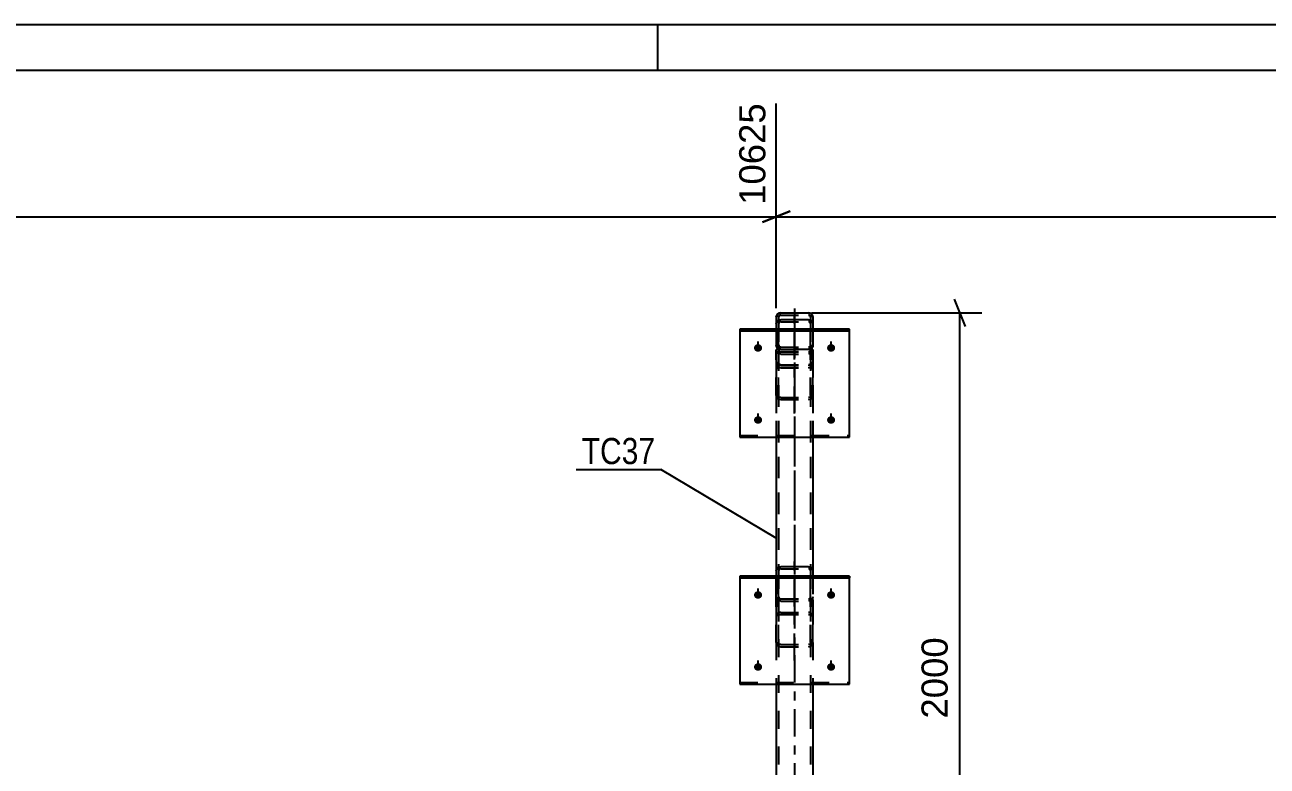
# Model space of a CAD drawing. Header units: millimetres. Extents: x -147 to 1042, y -583 to 258.
# Drawn here: x 342.7 to 478.8, y 176.5 to 257.7 of the extents above; entities that cross this region are included whole.
import ezdxf

# ---------------------------------------------------------------- set-up
doc = ezdxf.new("R2010")
doc.units = ezdxf.units.MM
doc.linetypes.add('DXK_LINE_DOT2', pattern=[3.9198, 1.9599, -1.9599])
doc.linetypes.add('DXK_LINE_DOT3', pattern=[5.9187, 2.979, -0.9799, 0.9799, -0.9799])
doc.styles.add('Arial', font='arial.ttf', dxfattribs={"height": 0.2})
doc.styles.add('Arial Narrow', font='ARIALN.TTF', dxfattribs={"height": 0.2})

# ---------------------------------------------------------------- blocks, each defined once
blk = doc.blocks.new('Unknown-335478933-1131')
at = {"color": 5, "linetype": 'Continuous'}
for p, q in [((1042.02, 257.75), (-146.98, 257.75)), ((412.02, 252.75), (412.02, 257.75)), ((1037.02, 252.75), (-141.98, 252.75))]:
    blk.add_line(p, q, dxfattribs=at)
blk = doc.blocks.new('Part-335478933-1993 - 1830')
at = {"color": 7, "linetype": 'DXK_LINE_DOT3'}
blk.add_line((427.01, 226.66), (427.01, 193.64), dxfattribs=at)
at = {"color": 7, "linetype": 'DXK_LINE_DOT2'}
for p, q in [((429.01, 222.19), (425.01, 222.19)), ((425.01, 222.19), (425.01, 191.94)), ((425.25, 222.19), (425.25, 191.94)), ((428.77, 222.19), (428.77, 191.94)), ((429.01, 222.19), (429.01, 191.94)), ((425.01, 220.81), (425.05, 220.56)), ((425.05, 220.56), (425.15, 220.35)), ((425.27, 220.68), (425.25, 220.81)), ((425.32, 220.58), (425.27, 220.68)), ((425.4, 220.51), (425.32, 220.58)), ((425.49, 220.48), (425.4, 220.51)), ((425.49, 220.48), (428.53, 220.48)), ((428.62, 220.51), (428.53, 220.48)), ((428.7, 220.58), (428.62, 220.51)), ((428.75, 220.68), (428.7, 220.58)), ((428.77, 220.81), (428.75, 220.68)), ((428.87, 220.35), (428.97, 220.56)), ((428.97, 220.56), (429.01, 220.81)), ((425.15, 220.35), (425.31, 220.2)), ((425.31, 220.2), (425.49, 220.15)), ((425.49, 220.15), (428.53, 220.15)), ((428.53, 220.15), (428.71, 220.2)), ((428.71, 220.2), (428.87, 220.35))]:
    blk.add_line(p, q, dxfattribs=at)
blk = doc.blocks.new('Part-335478933-1961 - 1830')
at = {"color": 2, "linetype": 'Continuous'}
for p, q in [((425.05, 225.89), (425.01, 225.71)), ((425.15, 226.05), (425.05, 225.89)), ((425.31, 226.15), (425.15, 226.05)), ((425.49, 226.19), (425.31, 226.15)), ((425.49, 226.19), (428.53, 226.19)), ((428.71, 226.15), (428.53, 226.19)), ((428.87, 226.05), (428.71, 226.15)), ((428.97, 225.89), (428.87, 226.05)), ((429.01, 225.71), (428.97, 225.89))]:
    blk.add_line(p, q, dxfattribs=at)
at = {"color": 7, "linetype": 'DXK_LINE_DOT2'}
for p, q in [((425.25, 225.71), (425.27, 225.8)), ((425.27, 225.8), (425.32, 225.88)), ((425.32, 225.88), (425.4, 225.93)), ((425.4, 225.93), (425.49, 225.95)), ((425.49, 225.95), (428.53, 225.95)), ((428.53, 225.95), (428.62, 225.93)), ((428.62, 225.93), (428.7, 225.88)), ((428.7, 225.88), (428.75, 225.8)), ((428.75, 225.8), (428.77, 225.71)), ((425.01, 225.71), (425.01, 222.67)), ((425.25, 225.71), (425.25, 222.67)), ((428.77, 225.71), (428.77, 222.67)), ((429.01, 225.71), (429.01, 222.67)), ((425.01, 222.67), (425.05, 222.49)), ((425.05, 222.49), (425.15, 222.33)), ((425.15, 222.33), (425.31, 222.23)), ((425.27, 222.58), (425.25, 222.67)), ((425.32, 222.5), (425.27, 222.58)), ((425.31, 222.23), (425.49, 222.19)), ((425.4, 222.45), (425.32, 222.5)), ((425.49, 222.43), (425.4, 222.45)), ((425.49, 222.43), (428.53, 222.43)), ((425.49, 222.19), (428.53, 222.19)), ((428.62, 222.45), (428.53, 222.43)), ((428.53, 222.19), (428.71, 222.23)), ((428.7, 222.5), (428.62, 222.45)), ((428.75, 222.58), (428.7, 222.5)), ((428.71, 222.23), (428.87, 222.33)), ((428.77, 222.67), (428.75, 222.58)), ((428.87, 222.33), (428.97, 222.49)), ((428.97, 222.49), (429.01, 222.67))]:
    blk.add_line(p, q, dxfattribs=at)
blk = doc.blocks.new('Part-335478933-2064 - 1830')
at = {"color": 2, "linetype": 'Continuous'}
for p, q in [((425.01, 225.71), (425.05, 225.89)), ((425.05, 225.89), (425.15, 226.05)), ((425.15, 226.05), (425.31, 226.15)), ((425.31, 226.15), (425.49, 226.19)), ((425.49, 226.19), (428.53, 226.19)), ((428.53, 226.19), (428.71, 226.15)), ((428.71, 226.15), (428.87, 226.05)), ((428.87, 226.05), (428.97, 225.89)), ((428.97, 225.89), (429.01, 225.71)), ((425.01, 225.71), (425.01, 224.99)), ((429.01, 225.71), (429.01, 224.99)), ((425.01, 212.58), (425.01, 197.93)), ((429.01, 212.58), (429.01, 197.93)), ((425.01, 185.51), (425.01, 174.44)), ((429.01, 185.51), (429.01, 174.44)), ((425.01, 166.25), (425.01, 146.19)), ((429.01, 146.19), (429.01, 166.25)), ((425.01, 146.19), (429.01, 146.19))]:
    blk.add_line(p, q, dxfattribs=at)
at = {"color": 7, "linetype": 'DXK_LINE_DOT2'}
for p, q in [((425.27, 225.8), (425.25, 225.71)), ((425.32, 225.88), (425.27, 225.8)), ((425.4, 225.93), (425.32, 225.88)), ((425.49, 225.95), (425.4, 225.93)), ((425.49, 225.95), (428.53, 225.95)), ((428.62, 225.93), (428.53, 225.95)), ((428.7, 225.88), (428.62, 225.93)), ((428.75, 225.8), (428.7, 225.88)), ((428.77, 225.71), (428.75, 225.8)), ((425.01, 224.99), (425.01, 212.58)), ((425.25, 225.71), (425.25, 146.19)), ((428.77, 225.71), (428.77, 146.19)), ((429.01, 224.99), (429.01, 212.58)), ((425.05, 222.49), (425.01, 222.67)), ((425.15, 222.33), (425.05, 222.49)), ((425.31, 222.23), (425.15, 222.33)), ((425.25, 222.67), (425.27, 222.58)), ((425.27, 222.58), (425.32, 222.5)), ((425.49, 222.19), (425.31, 222.23)), ((425.32, 222.5), (425.4, 222.45)), ((425.4, 222.45), (425.49, 222.43)), ((425.49, 222.43), (428.53, 222.43)), ((425.49, 222.19), (428.53, 222.19)), ((428.53, 222.43), (428.62, 222.45)), ((428.71, 222.23), (428.53, 222.19)), ((428.62, 222.45), (428.7, 222.5)), ((428.7, 222.5), (428.75, 222.58)), ((428.87, 222.33), (428.71, 222.23)), ((428.75, 222.58), (428.77, 222.67)), ((428.97, 222.49), (428.87, 222.33)), ((429.01, 222.67), (428.97, 222.49)), ((425.01, 197.93), (425.01, 185.51)), ((429.01, 197.93), (429.01, 185.51)), ((425.01, 174.44), (425.01, 166.25)), ((429.01, 174.44), (429.01, 166.25)), ((428.75, 146.19), (428.71, 146.19)), ((428.75, 146.19), (428.71, 146.19)), ((428.77, 146.19), (428.75, 146.19)), ((428.75, 146.19), (428.77, 146.19))]:
    blk.add_line(p, q, dxfattribs=at)
at = {"color": 7, "linetype": 'DXK_LINE_DOT3'}
blk.add_line((427.01, 224.19), (427.01, 146.19), dxfattribs=at)
blk = doc.blocks.new('Part-335478933-8750 - 1830')
at = {"color": 7, "linetype": 'DXK_LINE_DOT3'}
blk.add_line((427.01, 188.09), (427.01, 199.91), dxfattribs=at)
at = {"color": 2, "linetype": 'Continuous'}
for p, q in [((425.01, 197.93), (425.05, 198.1)), ((425.01, 197.93), (425.01, 197.33)), ((425.05, 198.1), (425.15, 198.25)), ((425.15, 198.25), (425.31, 198.35)), ((425.31, 198.35), (425.49, 198.38)), ((428.53, 198.38), (425.49, 198.38)), ((428.53, 198.38), (428.71, 198.35)), ((428.71, 198.35), (428.87, 198.25)), ((428.87, 198.25), (428.97, 198.1)), ((428.97, 198.1), (429.01, 197.93)), ((429.01, 197.93), (429.01, 197.33))]:
    blk.add_line(p, q, dxfattribs=at)
at = {"color": 7, "linetype": 'DXK_LINE_DOT2'}
for p, q in [((425.01, 195.07), (425.01, 197.93)), ((425.01, 197.33), (425.01, 192.93)), ((425.27, 198.02), (425.25, 197.93)), ((425.25, 197.93), (425.25, 192.93)), ((425.25, 195.07), (425.25, 197.33)), ((425.32, 198.09), (425.27, 198.02)), ((425.4, 198.14), (425.32, 198.09)), ((425.49, 198.16), (425.4, 198.14)), ((425.49, 198.38), (425.49, 198.38)), ((425.49, 198.16), (428.53, 198.16)), ((428.53, 198.38), (428.53, 198.38)), ((428.62, 198.14), (428.53, 198.16)), ((428.7, 198.09), (428.62, 198.14)), ((428.75, 198.02), (428.7, 198.09)), ((428.77, 197.93), (428.75, 198.02)), ((428.77, 197.93), (428.77, 192.93)), ((428.77, 195.07), (428.77, 197.33)), ((429.01, 197.33), (429.01, 195.07)), ((429.01, 197.33), (429.01, 192.93)), ((425.01, 190.07), (425.01, 195.07)), ((425.05, 194.9), (425.01, 195.07)), ((425.15, 194.75), (425.05, 194.9)), ((425.31, 194.66), (425.15, 194.75)), ((425.25, 190.07), (425.25, 195.07)), ((425.25, 195.07), (425.27, 194.99)), ((425.27, 194.99), (425.32, 194.91)), ((425.49, 194.62), (425.31, 194.66)), ((425.32, 194.91), (425.4, 194.86)), ((425.4, 194.86), (425.49, 194.85)), ((425.49, 194.85), (428.53, 194.85)), ((425.49, 194.62), (428.53, 194.62)), ((428.53, 194.85), (428.62, 194.86)), ((428.71, 194.66), (428.53, 194.62)), ((428.62, 194.86), (428.7, 194.91)), ((428.7, 194.91), (428.75, 194.99)), ((428.87, 194.75), (428.71, 194.66)), ((428.75, 194.99), (428.77, 195.07)), ((428.77, 190.07), (428.77, 195.07)), ((428.97, 194.9), (428.87, 194.75)), ((429.01, 195.07), (428.97, 194.9)), ((429.01, 190.07), (429.01, 195.07)), ((425.15, 193.25), (425.05, 193.1)), ((425.31, 193.35), (425.15, 193.25)), ((425.49, 193.38), (425.31, 193.35)), ((425.4, 193.14), (425.49, 193.16)), ((425.49, 193.38), (428.53, 193.38)), ((425.49, 193.16), (428.53, 193.16)), ((428.71, 193.35), (428.53, 193.38)), ((428.53, 193.16), (428.62, 193.14)), ((428.87, 193.25), (428.71, 193.35)), ((428.97, 193.1), (428.87, 193.25)), ((425.05, 193.1), (425.01, 192.93)), ((425.01, 190.07), (425.01, 192.93)), ((425.25, 192.93), (425.27, 193.02)), ((425.25, 190.07), (425.25, 192.93)), ((425.27, 193.02), (425.32, 193.09)), ((425.32, 193.09), (425.4, 193.14)), ((428.62, 193.14), (428.7, 193.09)), ((428.7, 193.09), (428.75, 193.02)), ((428.75, 193.02), (428.77, 192.93)), ((428.77, 190.07), (428.77, 192.93)), ((429.01, 192.93), (428.97, 193.1)), ((429.01, 190.07), (429.01, 192.93)), ((425.01, 190.07), (425.05, 189.9)), ((425.05, 189.9), (425.15, 189.76)), ((425.15, 189.76), (425.31, 189.66)), ((425.27, 189.99), (425.25, 190.07)), ((425.32, 189.92), (425.27, 189.99)), ((425.31, 189.66), (425.49, 189.62)), ((425.4, 189.87), (425.32, 189.92)), ((425.49, 189.85), (425.4, 189.87)), ((425.49, 189.85), (428.53, 189.85)), ((425.49, 189.62), (428.53, 189.62)), ((428.62, 189.87), (428.53, 189.85)), ((428.53, 189.62), (428.71, 189.66)), ((428.7, 189.92), (428.62, 189.87)), ((428.75, 189.99), (428.7, 189.92)), ((428.71, 189.66), (428.87, 189.76)), ((428.77, 190.07), (428.75, 189.99)), ((428.87, 189.76), (428.97, 189.9)), ((428.97, 189.9), (429.01, 190.07))]:
    blk.add_line(p, q, dxfattribs=at)
blk = doc.blocks.new('Part-335478933-8751 - 1830')
at = {"color": 2, "linetype": 'Continuous'}
for p, q in [((421.01, 197.33), (421.01, 197.17)), ((433.01, 197.33), (421.01, 197.33)), ((433.01, 197.17), (433.01, 197.33)), ((421.01, 197.17), (433.01, 197.17)), ((421.01, 197.17), (421.01, 185.51)), ((433.01, 185.51), (433.01, 197.17)), ((421.01, 185.51), (433.01, 185.51))]:
    blk.add_line(p, q, dxfattribs=at)
at = {"color": 7, "linetype": 'DXK_LINE_DOT2'}
for p, q in [((421.01, 197.33), (421.01, 197.17)), ((433.01, 197.33), (433.01, 197.17)), ((421.01, 185.68), (433.01, 185.68))]:
    blk.add_line(p, q, dxfattribs=at)
blk = doc.blocks.new('Part-335478933-8754 - 1830')
at = {"color": 7, "linetype": 'DXK_LINE_DOT3'}
blk.add_line((427.01, 215.15), (427.01, 226.98), dxfattribs=at)
at = {"color": 2, "linetype": 'Continuous'}
for p, q in [((425.01, 224.99), (425.05, 225.17)), ((425.01, 224.99), (425.01, 224.39)), ((425.05, 225.17), (425.15, 225.31)), ((425.15, 225.31), (425.31, 225.41)), ((425.31, 225.41), (425.49, 225.44)), ((428.53, 225.44), (425.49, 225.44)), ((428.53, 225.44), (428.71, 225.41)), ((428.71, 225.41), (428.87, 225.31)), ((428.87, 225.31), (428.97, 225.17)), ((428.97, 225.17), (429.01, 224.99)), ((429.01, 224.99), (429.01, 224.39))]:
    blk.add_line(p, q, dxfattribs=at)
at = {"color": 7, "linetype": 'DXK_LINE_DOT2'}
for p, q in [((425.27, 225.08), (425.25, 224.99)), ((425.25, 224.99), (425.25, 220)), ((425.32, 225.15), (425.27, 225.08)), ((425.4, 225.2), (425.32, 225.15)), ((425.49, 225.22), (425.4, 225.2)), ((425.49, 225.44), (425.49, 225.44)), ((425.49, 225.22), (428.53, 225.22)), ((428.53, 225.44), (428.53, 225.44)), ((428.62, 225.2), (428.53, 225.22)), ((428.7, 225.15), (428.62, 225.2)), ((428.75, 225.08), (428.7, 225.15)), ((428.77, 224.99), (428.75, 225.08)), ((428.77, 224.99), (428.77, 220)), ((425.01, 224.39), (425.01, 222.14)), ((425.01, 224.39), (425.01, 220)), ((425.25, 222.14), (425.25, 224.39)), ((428.77, 222.14), (428.77, 224.39)), ((429.01, 224.39), (429.01, 222.14)), ((429.01, 224.39), (429.01, 220)), ((425.01, 217.14), (425.01, 222.14)), ((425.05, 221.96), (425.01, 222.14)), ((425.15, 221.82), (425.05, 221.96)), ((425.31, 221.72), (425.15, 221.82)), ((425.25, 222.14), (425.25, 217.14)), ((425.25, 222.14), (425.27, 222.05)), ((425.27, 222.05), (425.32, 221.98)), ((425.49, 221.68), (425.31, 221.72)), ((425.32, 221.98), (425.4, 221.93)), ((425.4, 221.93), (425.49, 221.91)), ((425.49, 221.91), (428.53, 221.91)), ((428.53, 221.91), (428.62, 221.93)), ((428.71, 221.72), (428.53, 221.68)), ((428.62, 221.93), (428.7, 221.98)), ((428.7, 221.98), (428.75, 222.05)), ((428.87, 221.82), (428.71, 221.72)), ((428.75, 222.05), (428.77, 222.14)), ((428.77, 217.14), (428.77, 222.14)), ((428.97, 221.96), (428.87, 221.82)), ((429.01, 222.14), (428.97, 221.96)), ((429.01, 217.14), (429.01, 222.14)), ((425.31, 220.41), (425.15, 220.31)), ((425.49, 220.45), (425.31, 220.41)), ((425.49, 221.68), (428.53, 221.68)), ((425.49, 220.45), (428.53, 220.45)), ((428.71, 220.41), (428.53, 220.45)), ((428.87, 220.31), (428.71, 220.41)), ((425.05, 220.17), (425.01, 220)), ((425.01, 217.14), (425.01, 220)), ((425.15, 220.31), (425.05, 220.17)), ((425.25, 220), (425.27, 220.08)), ((425.25, 217.14), (425.25, 220)), ((425.27, 220.08), (425.32, 220.15)), ((425.32, 220.15), (425.4, 220.2)), ((425.4, 220.2), (425.49, 220.22)), ((425.49, 220.22), (428.53, 220.22)), ((428.53, 220.22), (428.62, 220.2)), ((428.62, 220.2), (428.7, 220.15)), ((428.7, 220.15), (428.75, 220.08)), ((428.75, 220.08), (428.77, 220)), ((428.77, 217.14), (428.77, 220)), ((428.97, 220.17), (428.87, 220.31)), ((429.01, 220), (428.97, 220.17)), ((429.01, 217.14), (429.01, 220)), ((425.01, 217.14), (425.05, 216.97)), ((425.05, 216.97), (425.15, 216.82)), ((425.15, 216.82), (425.31, 216.72)), ((425.27, 217.05), (425.25, 217.14)), ((425.32, 216.98), (425.27, 217.05)), ((425.31, 216.72), (425.49, 216.69)), ((425.4, 216.93), (425.32, 216.98)), ((425.49, 216.91), (425.4, 216.93)), ((425.49, 216.91), (428.53, 216.91)), ((425.49, 216.69), (428.53, 216.69)), ((428.62, 216.93), (428.53, 216.91)), ((428.53, 216.69), (428.71, 216.72)), ((428.7, 216.98), (428.62, 216.93)), ((428.75, 217.05), (428.7, 216.98)), ((428.71, 216.72), (428.87, 216.82)), ((428.77, 217.14), (428.75, 217.05)), ((428.87, 216.82), (428.97, 216.97)), ((428.97, 216.97), (429.01, 217.14))]:
    blk.add_line(p, q, dxfattribs=at)
blk = doc.blocks.new('Part-335478933-8755 - 1830')
at = {"color": 2, "linetype": 'Continuous'}
for p, q in [((421.01, 224.39), (421.01, 224.23)), ((433.01, 224.39), (421.01, 224.39)), ((421.01, 224.23), (433.01, 224.23)), ((421.01, 224.23), (421.01, 212.58)), ((433.01, 224.23), (433.01, 224.39)), ((433.01, 212.58), (433.01, 224.23)), ((421.01, 212.58), (433.01, 212.58))]:
    blk.add_line(p, q, dxfattribs=at)
at = {"color": 7, "linetype": 'DXK_LINE_DOT2'}
blk.add_line((421.01, 212.74), (433.01, 212.74), dxfattribs=at)
blk = doc.blocks.new('Bolt-335478933-8760 - 1830')
at = {"linetype": 'Continuous'}
for points in [[(423.01, 195.7), (423.1, 195.69), (423.19, 195.66), (423.27, 195.62), (423.34, 195.56), (423.39, 195.49), (423.43, 195.41), (423.45, 195.33), (423.45, 195.24), (423.43, 195.16), (423.39, 195.08), (423.34, 195.01), (423.27, 194.95), (423.19, 194.91), (423.1, 194.88), (423.01, 194.87), (422.92, 194.88), (422.83, 194.91), (422.75, 194.95), (422.68, 195.01), (422.63, 195.08), (422.59, 195.16), (422.57, 195.24), (422.57, 195.33), (422.59, 195.41), (422.63, 195.49), (422.68, 195.56), (422.75, 195.62), (422.83, 195.66), (422.92, 195.69)], [(423.01, 187.81), (423.1, 187.8), (423.19, 187.77), (423.27, 187.73), (423.34, 187.67), (423.39, 187.6), (423.43, 187.52), (423.45, 187.44), (423.45, 187.35), (423.43, 187.27), (423.39, 187.19), (423.34, 187.12), (423.27, 187.06), (423.19, 187.02), (423.1, 186.99), (423.01, 186.98), (422.92, 186.99), (422.83, 187.02), (422.75, 187.06), (422.68, 187.12), (422.63, 187.19), (422.59, 187.27), (422.57, 187.35), (422.57, 187.44), (422.59, 187.52), (422.63, 187.6), (422.68, 187.67), (422.75, 187.73), (422.83, 187.77), (422.92, 187.8)]]:
    blk.add_hatch(color=1, dxfattribs=at).paths.add_polyline_path(points)
at = {"color": 1, "linetype": 'Continuous'}
for p, q in [((423.01, 194.94), (423.01, 196.01)), ((423.01, 187.05), (423.01, 188.12))]:
    blk.add_line(p, q, dxfattribs=at)
blk = doc.blocks.new('Bolt-335478933-8761 - 1830')
at = {"linetype": 'Continuous'}
for points in [[(431.01, 195.7), (431.1, 195.69), (431.19, 195.66), (431.27, 195.62), (431.34, 195.56), (431.39, 195.49), (431.43, 195.41), (431.45, 195.33), (431.45, 195.24), (431.43, 195.16), (431.39, 195.08), (431.34, 195.01), (431.27, 194.95), (431.19, 194.91), (431.1, 194.88), (431.01, 194.87), (430.92, 194.88), (430.83, 194.91), (430.75, 194.95), (430.68, 195.01), (430.63, 195.08), (430.59, 195.16), (430.57, 195.24), (430.57, 195.33), (430.59, 195.41), (430.63, 195.49), (430.68, 195.56), (430.75, 195.62), (430.83, 195.66), (430.92, 195.69)], [(431.01, 187.81), (431.1, 187.8), (431.19, 187.77), (431.27, 187.73), (431.34, 187.67), (431.39, 187.6), (431.43, 187.52), (431.45, 187.44), (431.45, 187.35), (431.43, 187.27), (431.39, 187.19), (431.34, 187.12), (431.27, 187.06), (431.19, 187.02), (431.1, 186.99), (431.01, 186.98), (430.92, 186.99), (430.83, 187.02), (430.75, 187.06), (430.68, 187.12), (430.63, 187.19), (430.59, 187.27), (430.57, 187.35), (430.57, 187.44), (430.59, 187.52), (430.63, 187.6), (430.68, 187.67), (430.75, 187.73), (430.83, 187.77), (430.92, 187.8)]]:
    blk.add_hatch(color=1, dxfattribs=at).paths.add_polyline_path(points)
at = {"color": 1, "linetype": 'Continuous'}
for p, q in [((431.01, 194.94), (431.01, 196.01)), ((431.01, 187.05), (431.01, 188.12))]:
    blk.add_line(p, q, dxfattribs=at)
blk = doc.blocks.new('Bolt-335478933-8764 - 1830')
at = {"linetype": 'Continuous'}
for points in [[(423.01, 222.76), (423.1, 222.75), (423.19, 222.73), (423.27, 222.68), (423.34, 222.63), (423.39, 222.56), (423.43, 222.48), (423.45, 222.39), (423.45, 222.31), (423.43, 222.22), (423.39, 222.14), (423.34, 222.07), (423.27, 222.01), (423.19, 221.97), (423.1, 221.94), (423.01, 221.94), (422.92, 221.94), (422.83, 221.97), (422.75, 222.01), (422.68, 222.07), (422.63, 222.14), (422.59, 222.22), (422.57, 222.31), (422.57, 222.39), (422.59, 222.48), (422.63, 222.56), (422.68, 222.63), (422.75, 222.68), (422.83, 222.73), (422.92, 222.75)], [(423.01, 214.87), (423.1, 214.86), (423.19, 214.83), (423.27, 214.79), (423.34, 214.73), (423.39, 214.66), (423.43, 214.58), (423.45, 214.5), (423.45, 214.41), (423.43, 214.33), (423.39, 214.25), (423.34, 214.18), (423.27, 214.12), (423.19, 214.08), (423.1, 214.05), (423.01, 214.04), (422.92, 214.05), (422.83, 214.08), (422.75, 214.12), (422.68, 214.18), (422.63, 214.25), (422.59, 214.33), (422.57, 214.41), (422.57, 214.5), (422.59, 214.58), (422.63, 214.66), (422.68, 214.73), (422.75, 214.79), (422.83, 214.83), (422.92, 214.86)]]:
    blk.add_hatch(color=1, dxfattribs=at).paths.add_polyline_path(points)
at = {"color": 1, "linetype": 'Continuous'}
for p, q in [((423.01, 222.01), (423.01, 223.07)), ((423.01, 214.11), (423.01, 215.18))]:
    blk.add_line(p, q, dxfattribs=at)
blk = doc.blocks.new('Bolt-335478933-8765 - 1830')
at = {"linetype": 'Continuous'}
for points in [[(431.01, 222.76), (431.1, 222.75), (431.19, 222.73), (431.27, 222.68), (431.34, 222.63), (431.39, 222.56), (431.43, 222.48), (431.45, 222.39), (431.45, 222.31), (431.43, 222.22), (431.39, 222.14), (431.34, 222.07), (431.27, 222.01), (431.19, 221.97), (431.1, 221.94), (431.01, 221.94), (430.92, 221.94), (430.83, 221.97), (430.75, 222.01), (430.68, 222.07), (430.63, 222.14), (430.59, 222.22), (430.57, 222.31), (430.57, 222.39), (430.59, 222.48), (430.63, 222.56), (430.68, 222.63), (430.75, 222.68), (430.83, 222.73), (430.92, 222.75)], [(431.01, 214.87), (431.1, 214.86), (431.19, 214.83), (431.27, 214.79), (431.34, 214.73), (431.39, 214.66), (431.43, 214.58), (431.45, 214.5), (431.45, 214.41), (431.43, 214.33), (431.39, 214.25), (431.34, 214.18), (431.27, 214.12), (431.19, 214.08), (431.1, 214.05), (431.01, 214.04), (430.92, 214.05), (430.83, 214.08), (430.75, 214.12), (430.68, 214.18), (430.63, 214.25), (430.59, 214.33), (430.57, 214.41), (430.57, 214.5), (430.59, 214.58), (430.63, 214.66), (430.68, 214.73), (430.75, 214.79), (430.83, 214.83), (430.92, 214.86)]]:
    blk.add_hatch(color=1, dxfattribs=at).paths.add_polyline_path(points)
at = {"color": 1, "linetype": 'Continuous'}
for p, q in [((431.01, 222.01), (431.01, 223.07)), ((431.01, 214.11), (431.01, 215.18))]:
    blk.add_line(p, q, dxfattribs=at)
blk = doc.blocks.new('StraightDimension-335478933-11513 - 1830')
at = {"color": 7, "linetype": 'Continuous'}
for p, q in [((445.72, 224.69), (444.52, 227.69)), ((428.86, 226.19), (447.52, 226.19)), ((445.12, 146.19), (445.12, 226.19)), ((444.52, 147.69), (445.72, 144.69)), ((430.01, 146.19), (447.52, 146.19))]:
    blk.add_line(p, q, dxfattribs=at)
at = {"color": 0}
blk.add_wipeout([(444.37, 191.24), (440.17, 191.24), (440.17, 181.14), (444.37, 181.14)], dxfattribs=at)
at = {"color": 3, "style": 'Arial'}
blk.add_text('2000', height=2.865, rotation=90.0002, dxfattribs=at).set_placement((443.77, 181.74))
blk = doc.blocks.new('StraightDimension-335478933-2095 - 1830')
at = {"color": 7, "linetype": 'Continuous'}
for p, q in [((425.01, 226.71), (425.01, 249.14)), ((185.01, 236.72), (425.01, 236.72)), ((423.51, 236.12), (426.51, 237.32))]:
    blk.add_line(p, q, dxfattribs=at)
at = {"color": 0, "linetype": 'Continuous'}
blk.add_wipeout([(424.41, 249.74), (420.21, 249.74), (420.21, 237.42), (424.41, 237.42)], dxfattribs=at)
at = {"color": 3, "linetype": 'Continuous', "style": 'Arial'}
blk.add_text('10625', height=2.865, rotation=90.0002, dxfattribs=at).set_placement((423.81, 238.02))
blk = doc.blocks.new('StraightDimension-335478933-2115 - 1830')
at = {"color": 7, "linetype": 'Continuous'}
for p, q in [((425.01, 226.71), (425.01, 249.14)), ((426.51, 237.32), (423.51, 236.12)), ((425.01, 236.72), (566.54, 236.72))]:
    blk.add_line(p, q, dxfattribs=at)
blk = doc.blocks.new('Mark-335478933-2060 - 1830')
at = {"color": 0}
blk.add_wipeout([(411.75, 209.62), (411.75, 212.62), (403.71, 212.62), (403.71, 209.62)], dxfattribs=at)
blk.add_wipeout([(411.75, 209.62), (411.75, 212.62), (403.71, 212.62), (403.71, 209.62)], dxfattribs=at)
at = {"color": 30, "linetype": 'Continuous'}
for p in [(403.11, 209.02), (425.01, 201.52)]:
    blk.add_line(p, (412.35, 209.02), dxfattribs=at)
at = {"color": 3, "style": 'Arial Narrow'}
blk.add_text('TC37', height=2.863, dxfattribs=at).set_placement((403.71, 209.62))

msp = doc.modelspace()

# ---------------------------------------------------------------- block references
for name in ['Unknown-335478933-1131', 'Part-335478933-8754 - 1830', 'Part-335478933-1993 - 1830', 'Part-335478933-1961 - 1830', 'Part-335478933-2064 - 1830', 'Part-335478933-8755 - 1830', 'Bolt-335478933-8764 - 1830', 'Bolt-335478933-8765 - 1830', 'Part-335478933-8750 - 1830', 'Part-335478933-8751 - 1830', 'Bolt-335478933-8760 - 1830', 'Bolt-335478933-8761 - 1830']:
    msp.add_blockref(name, (0, 0))

# ---------------------------------------------------------------- next in the draw order: block references
for name in ['StraightDimension-335478933-2095 - 1830', 'StraightDimension-335478933-11513 - 1830']:
    msp.add_blockref(name, (0, 0))

# ---------------------------------------------------------------- next in the draw order: block references
msp.add_blockref('StraightDimension-335478933-2115 - 1830', (0, 0))

# ---------------------------------------------------------------- next in the draw order: block references
msp.add_blockref('Mark-335478933-2060 - 1830', (0, 0))

doc.saveas('drawing.dxf')
